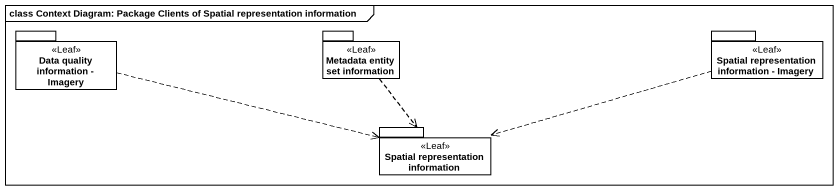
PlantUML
@startuml
mainframe class Context Diagram: Package Clients of Spatial representation information
package "Data quality information - Imagery" as Data_quality_information <<Leaf>> {
}
package "Metadata entity set information" as Metadata_entity_set <<Leaf>> {
}
package "Spatial representation information - Imagery" as Spatial_representation <<Leaf>> {
}
package "Spatial representation information" as Spatial_representation_2 <<Leaf>> {
}
Data_quality_information .right.> Spatial_representation_2
Metadata_entity_set ..> Spatial_representation_2
Spatial_representation .left.> Spatial_representation_2
@enduml
